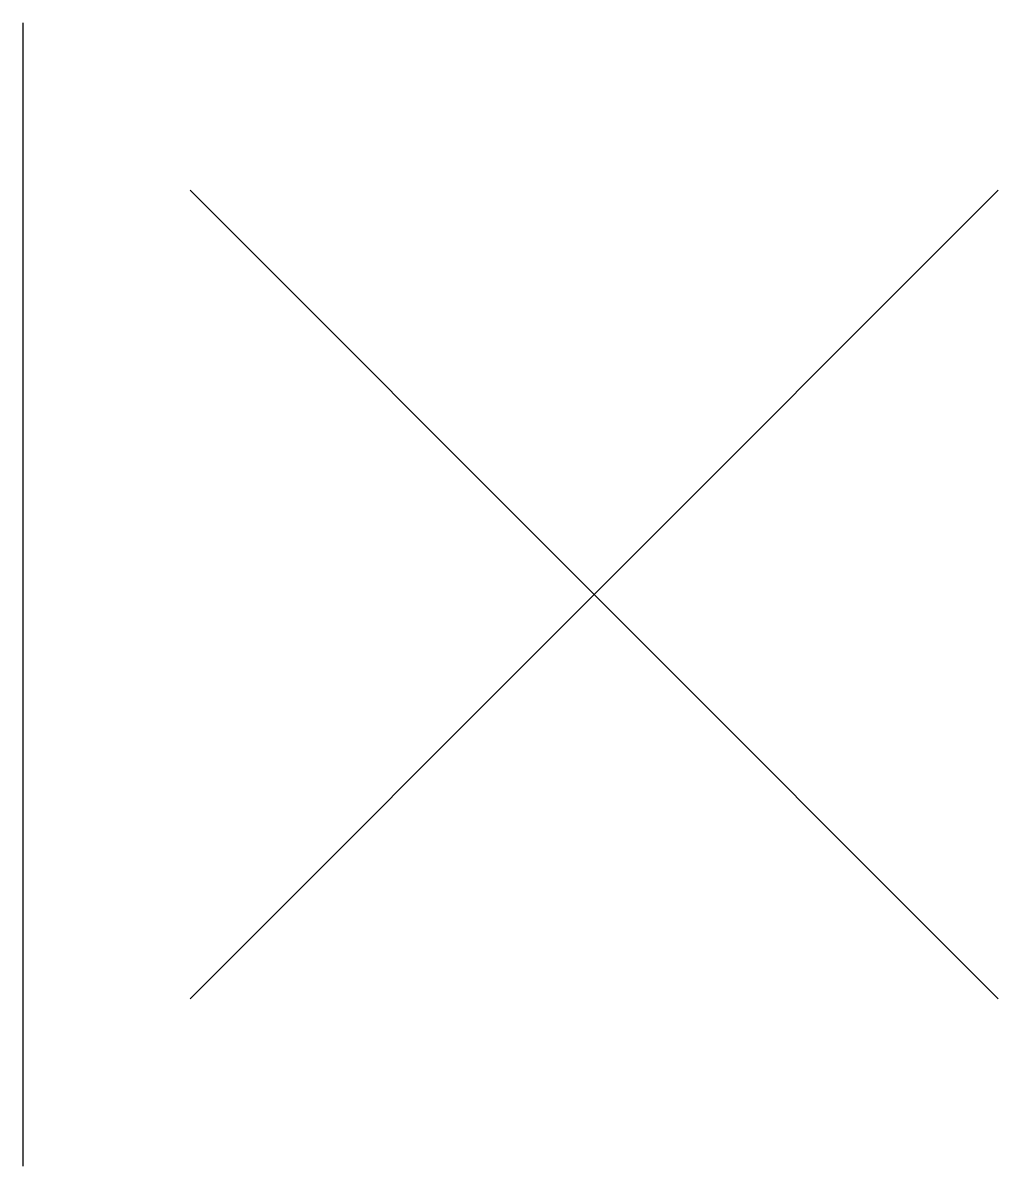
# Model space of a CAD drawing. Extents: x 450 to 467.1, y 470 to 490.
import ezdxf

# ---------------------------------------------------------------- set-up
doc = ezdxf.new("R2010")
doc.units = 0
doc.header["$LTSCALE"] = 20
doc.header["$MEASUREMENT"] = 0
doc.layers.get('0').update_dxf_attribs({"linetype": 'CONTINUOUS'})

msp = doc.modelspace()

# ---------------------------------------------------------------- linework, layer by layer
for p, q in [((450, 490), (450, 470)), ((452.929, 472.929), (467.071, 487.071)), ((452.929, 487.071), (467.071, 472.929))]:
    msp.add_line(p, q)

doc.saveas('drawing.dxf')
